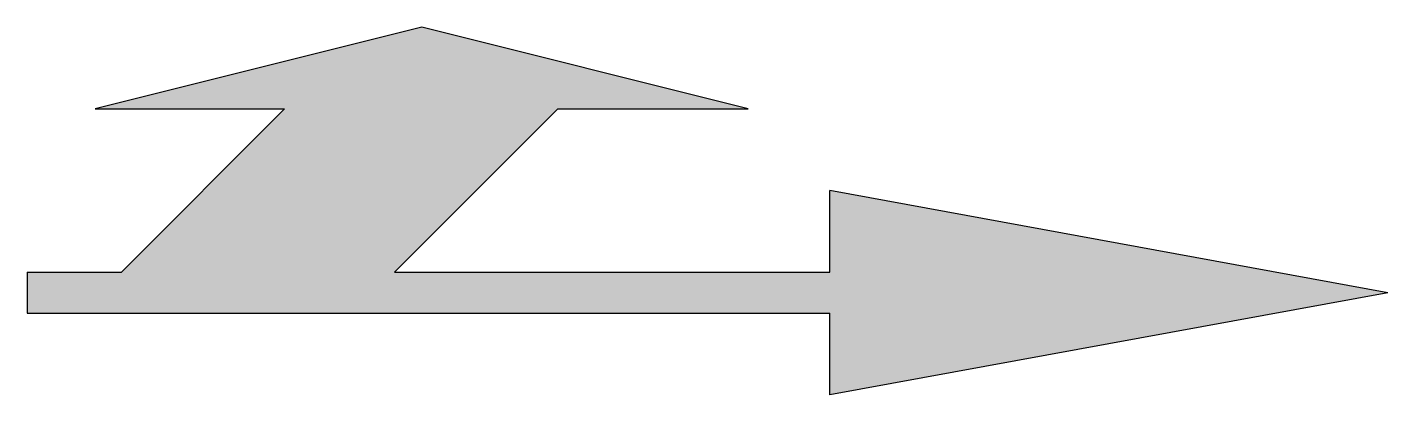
# Model space of a CAD drawing. Header units: metres. Extents: x 0 to 5, y -0.38 to 0.97.
import ezdxf

# ---------------------------------------------------------------- set-up
doc = ezdxf.new("R2010")
doc.units = ezdxf.units.M
doc.header["$LTSCALE"] = 0.2

msp = doc.modelspace()

# ---------------------------------------------------------------- hatches: boundary and pattern name
at = {"true_color": 0xfaf528}
h = msp.add_hatch(color=2, dxfattribs=at)
h.paths.add_polyline_path([(2.95, 0.375), (2.95, 0.075), (1.35, 0.075), (1.575, 0.3), (0.5709, 0.3), (0.3459, 0.075), (0, 0.075), (0, -0.075), (2.95, -0.075), (2.95, -0.375), (5, 0)])
h.paths.add_polyline_path([(1.45, 0.975), (0.25, 0.675), (0.9459, 0.675), (0.5709, 0.3), (1.575, 0.3), (1.95, 0.675), (2.65, 0.675)])

# ---------------------------------------------------------------- linework, layer by layer
at = {"color": 2, "true_color": 0xfaf528}
for p, q in [((1.45, 0.975), (0.25, 0.675)), ((2.65, 0.675), (1.45, 0.975)), ((0.25, 0.675), (0.9459, 0.675)), ((0.3459, 0.075), (0.9459, 0.675)), ((1.35, 0.075), (1.95, 0.675)), ((1.95, 0.675), (2.65, 0.675)), ((2.95, 0.075), (2.95, 0.375)), ((5, 0), (2.95, 0.375)), ((0, 0.075), (0.3459, 0.075)), ((0, 0.075), (0, -0.075)), ((1.35, 0.075), (2.95, 0.075)), ((5, 0), (2.95, -0.375)), ((0, -0.075), (2.95, -0.075)), ((2.95, -0.375), (2.95, -0.075))]:
    msp.add_line(p, q, dxfattribs=at)

doc.saveas('drawing.dxf')
